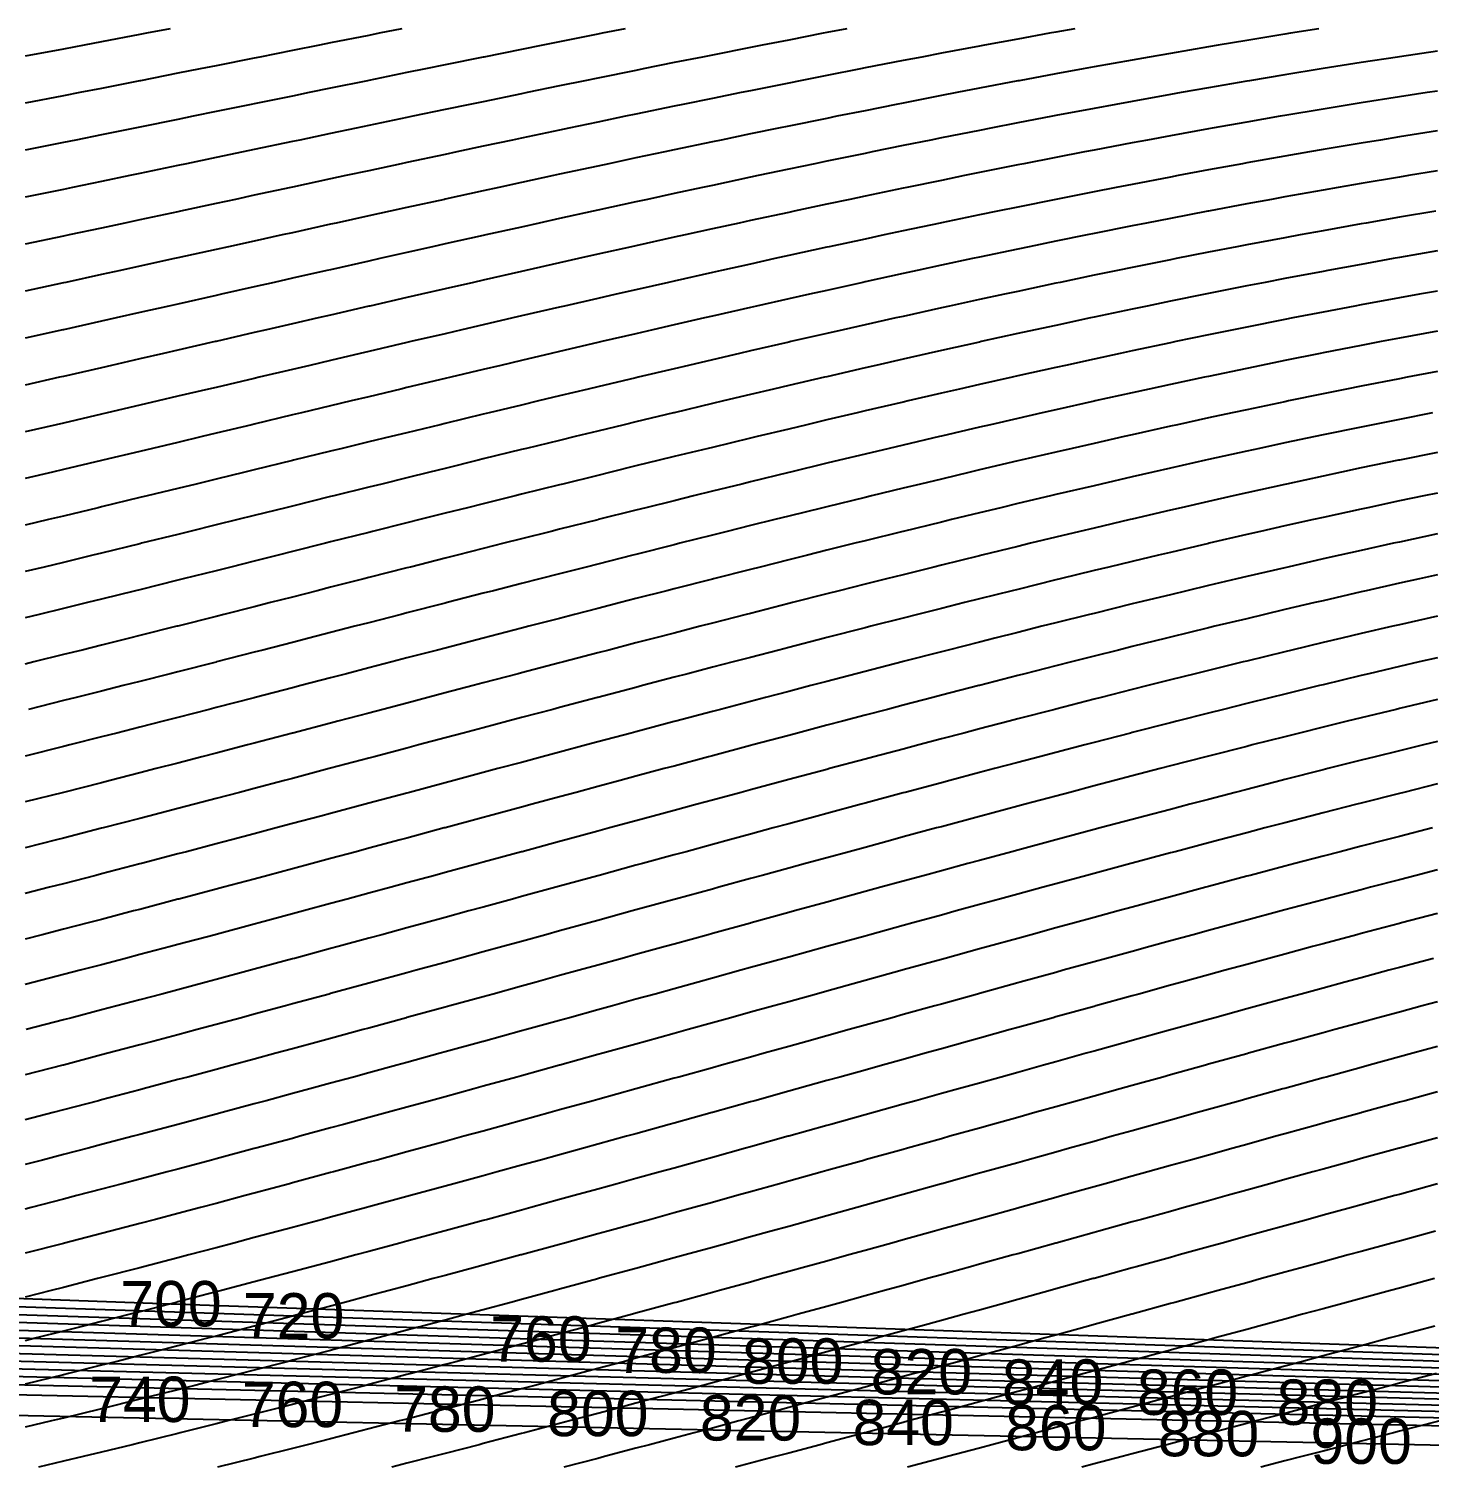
# Model space of a CAD drawing. Header units: metres. Extents: x 3386 to 5486, y 31 to 113.
# Drawn here: x 4876.5 to 4953.6, y 32.7 to 111.9 of the extents above; entities that cross this region are included whole.
import ezdxf
from ezdxf.enums import TextEntityAlignment as Align

# ---------------------------------------------------------------- set-up
doc = ezdxf.new("R2010")
doc.units = ezdxf.units.M
for name, color, linetype in [('Vs_140', 7, 'Continuous'), ('Vs_160', 7, 'Continuous'), ('Vs_180', 7, 'Continuous'), ('Vs_200', 7, 'Continuous'), ('Vs_220', 7, 'Continuous'), ('Vs_240', 7, 'Continuous'), ('Vs_260', 7, 'Continuous'), ('Vs_280', 7, 'Continuous'), ('Vs_300', 7, 'Continuous'), ('Vs_320', 7, 'Continuous'), ('Vs_340', 7, 'Continuous'), ('Vs_360', 7, 'Continuous'), ('Vs_380', 7, 'Continuous'), ('Vs_400', 7, 'Continuous'), ('Vs_420', 7, 'Continuous'), ('Vs_440', 7, 'Continuous'), ('Vs_460', 7, 'Continuous'), ('Vs_480', 7, 'Continuous'), ('Vs_500', 7, 'Continuous'), ('Vs_520', 7, 'Continuous'), ('Vs_540', 7, 'Continuous'), ('Vs_560', 7, 'Continuous'), ('Vs_580', 7, 'Continuous'), ('Vs_600', 7, 'Continuous'), ('Vs_620', 7, 'Continuous'), ('Vs_640', 7, 'Continuous'), ('Vs_660', 7, 'Continuous'), ('Vs_680', 7, 'Continuous'), ('Vs_700', 7, 'Continuous'), ('Vs_720', 7, 'Continuous'), ('Vs_740', 7, 'Continuous'), ('Vs_760', 7, 'Continuous'), ('Vs_780', 7, 'Continuous'), ('Vs_800', 7, 'Continuous'), ('Vs_820', 7, 'Continuous'), ('Vs_840', 7, 'Continuous'), ('Vs_860', 7, 'Continuous'), ('Vs_880', 7, 'Continuous'), ('Vs_900', 7, 'Continuous'), ('Vs_920', 7, 'Continuous'), ('Vs_940', 7, 'Continuous'), ('Vs_960', 7, 'Continuous')]:
    doc.layers.add(name, color=color, linetype=linetype)

msp = doc.modelspace()

# ---------------------------------------------------------------- linework, layer by layer
at = {"layer": 'Vs_140'}
msp.add_lwpolyline([(4884.247, 111.948), (4882.947, 111.698), (4882.584, 111.629), (4880.483, 111.227), (4879.52, 111.045), (4878.382, 110.829), (4876.281, 110.434)], dxfattribs=at)
at = {"layer": 'Vs_160'}
msp.add_lwpolyline([(4897.012, 111.948), (4895.756, 111.698), (4895.191, 111.586), (4893.089, 111.167), (4892.477, 111.045), (4890.988, 110.748), (4889.2, 110.392), (4888.887, 110.329), (4886.786, 109.911), (4885.914, 109.739), (4884.685, 109.494), (4882.615, 109.085), (4882.584, 109.079), (4880.483, 108.666), (4879.281, 108.432), (4878.382, 108.256), (4876.281, 107.85)], dxfattribs=at)
at = {"layer": 'Vs_180'}
msp.add_lwpolyline([(4909.295, 111.948), (4908.036, 111.698), (4907.797, 111.651), (4905.696, 111.231), (4904.767, 111.045), (4903.595, 110.809), (4901.528, 110.392), (4901.494, 110.385), (4899.393, 109.959), (4898.31, 109.739), (4897.292, 109.531), (4895.191, 109.102), (4895.109, 109.085), (4893.089, 108.672), (4891.914, 108.432), (4890.988, 108.242), (4888.887, 107.812), (4888.723, 107.779), (4886.786, 107.383), (4885.522, 107.126), (4884.685, 106.955), (4882.584, 106.528), (4882.309, 106.472), (4880.483, 106.103), (4879.067, 105.819), (4878.382, 105.681), (4876.281, 105.262)], dxfattribs=at)
at = {"layer": 'Vs_200'}
msp.add_lwpolyline([(4921.511, 111.948), (4920.404, 111.736), (4920.208, 111.698), (4918.303, 111.329), (4916.852, 111.045), (4916.202, 110.917), (4914.101, 110.501), (4913.552, 110.392), (4911.999, 110.081), (4910.301, 109.739), (4909.898, 109.657), (4907.797, 109.23), (4907.088, 109.085), (4905.696, 108.8), (4903.909, 108.432), (4903.595, 108.367), (4901.494, 107.932), (4900.756, 107.779), (4899.393, 107.495), (4897.622, 107.126), (4897.292, 107.056), (4895.191, 106.616), (4894.501, 106.472), (4893.089, 106.176), (4891.389, 105.819), (4890.988, 105.735), (4888.887, 105.294), (4888.277, 105.166), (4886.786, 104.853), (4885.159, 104.513), (4884.685, 104.413), (4882.584, 103.975), (4882.027, 103.859), (4880.483, 103.538), (4878.874, 103.206), (4878.382, 103.104), (4876.281, 102.673)], dxfattribs=at)
at = {"layer": 'Vs_220'}
msp.add_lwpolyline([(4934.048, 111.948), (4933.01, 111.763), (4932.654, 111.698), (4930.909, 111.381), (4929.092, 111.045), (4928.808, 110.992), (4926.707, 110.597), (4925.63, 110.392), (4924.606, 110.196), (4922.505, 109.789), (4922.248, 109.739), (4920.404, 109.376), (4918.938, 109.085), (4918.303, 108.959), (4916.202, 108.537), (4915.686, 108.432), (4914.101, 108.11), (4912.484, 107.779), (4911.999, 107.679), (4909.898, 107.245), (4909.324, 107.126), (4907.797, 106.807), (4906.199, 106.472), (4905.696, 106.366), (4903.595, 105.923), (4903.103, 105.819), (4901.494, 105.477), (4900.031, 105.166), (4899.393, 105.029), (4897.292, 104.58), (4896.976, 104.513), (4895.191, 104.129), (4893.932, 103.859), (4893.089, 103.678), (4890.988, 103.226), (4890.896, 103.206), (4888.887, 102.774), (4887.859, 102.553), (4886.786, 102.322), (4884.82, 101.899), (4884.685, 101.87), (4882.584, 101.421), (4881.764, 101.246), (4880.483, 100.972), (4878.694, 100.593), (4878.382, 100.527), (4876.281, 100.084)], dxfattribs=at)
at = {"layer": 'Vs_240'}
msp.add_lwpolyline([(4947.496, 111.948), (4945.919, 111.698), (4945.617, 111.65), (4943.516, 111.308), (4941.945, 111.045), (4941.415, 110.956), (4939.314, 110.595), (4938.154, 110.392), (4937.213, 110.226), (4935.112, 109.849), (4934.509, 109.739), (4933.01, 109.464), (4930.983, 109.085), (4930.909, 109.072), (4928.808, 108.672), (4927.562, 108.432), (4926.707, 108.267), (4924.606, 107.855), (4924.222, 107.779), (4922.505, 107.437), (4920.955, 107.126), (4920.404, 107.014), (4918.303, 106.586), (4917.747, 106.472), (4916.202, 106.154), (4914.592, 105.819), (4914.101, 105.717), (4911.999, 105.275), (4911.48, 105.166), (4909.898, 104.831), (4908.406, 104.513), (4907.797, 104.382), (4905.696, 103.931), (4905.363, 103.859), (4903.595, 103.477), (4902.345, 103.206), (4901.494, 103.021), (4899.393, 102.562), (4899.349, 102.553), (4897.292, 102.102), (4896.366, 101.899), (4895.191, 101.641), (4893.395, 101.246), (4893.089, 101.179), (4890.988, 100.716), (4890.429, 100.593), (4888.887, 100.253), (4887.465, 99.94), (4886.786, 99.79), (4884.685, 99.328), (4884.497, 99.286), (4882.584, 98.866), (4881.515, 98.633), (4880.483, 98.407), (4878.521, 97.98), (4878.382, 97.949), (4876.281, 97.495)], dxfattribs=at)
at = {"layer": 'Vs_260'}
msp.add_lwpolyline([(4954.021, 110.719), (4951.92, 110.409), (4951.811, 110.392), (4949.819, 110.087), (4947.718, 109.755), (4947.621, 109.739), (4945.617, 109.412), (4943.673, 109.085), (4943.516, 109.059), (4941.415, 108.697), (4939.915, 108.432), (4939.314, 108.326), (4937.213, 107.946), (4936.305, 107.779), (4935.112, 107.558), (4933.01, 107.163), (4932.817, 107.126), (4930.909, 106.76), (4929.433, 106.472), (4928.808, 106.35), (4926.707, 105.934), (4926.134, 105.819), (4924.606, 105.512), (4922.907, 105.166), (4922.505, 105.084), (4920.404, 104.65), (4919.743, 104.513), (4918.303, 104.212), (4916.631, 103.859), (4916.202, 103.768), (4914.101, 103.321), (4913.565, 103.206), (4911.999, 102.869), (4910.537, 102.553), (4909.898, 102.414), (4907.797, 101.955), (4907.542, 101.899), (4905.696, 101.494), (4904.574, 101.246), (4903.595, 101.029), (4901.63, 100.593), (4901.494, 100.563), (4899.393, 100.094), (4898.702, 99.94), (4897.292, 99.623), (4895.789, 99.286), (4895.191, 99.152), (4893.089, 98.679), (4892.886, 98.633), (4890.988, 98.205), (4889.986, 97.98), (4888.887, 97.732), (4887.089, 97.327), (4886.786, 97.258), (4884.685, 96.785), (4884.186, 96.673), (4882.584, 96.313), (4881.274, 96.02), (4880.483, 95.842), (4878.382, 95.374), (4878.35, 95.367), (4876.281, 94.908)], dxfattribs=at)
at = {"layer": 'Vs_280'}
msp.add_lwpolyline([(4954.021, 108.52), (4953.446, 108.432), (4951.92, 108.199), (4949.819, 107.868), (4949.273, 107.779), (4947.718, 107.525), (4945.617, 107.172), (4945.35, 107.126), (4943.516, 106.808), (4941.621, 106.472), (4941.415, 106.436), (4939.314, 106.054), (4938.047, 105.819), (4937.213, 105.664), (4935.112, 105.265), (4934.596, 105.166), (4933.01, 104.859), (4931.248, 104.513), (4930.909, 104.446), (4928.808, 104.025), (4927.989, 103.859), (4926.707, 103.599), (4924.801, 103.206), (4924.606, 103.166), (4922.505, 102.727), (4921.678, 102.553), (4920.404, 102.283), (4918.607, 101.899), (4918.303, 101.834), (4916.202, 101.381), (4915.583, 101.246), (4914.101, 100.923), (4912.599, 100.593), (4911.999, 100.461), (4909.898, 99.995), (4909.649, 99.94), (4907.797, 99.526), (4906.727, 99.286), (4905.696, 99.054), (4903.83, 98.633), (4903.595, 98.58), (4901.494, 98.103), (4900.953, 97.98), (4899.393, 97.624), (4898.091, 97.327), (4897.292, 97.143), (4895.243, 96.673), (4895.191, 96.661), (4893.089, 96.178), (4892.4, 96.02), (4890.988, 95.695), (4889.563, 95.367), (4888.887, 95.211), (4886.786, 94.727), (4886.728, 94.714), (4884.685, 94.244), (4883.885, 94.06), (4882.584, 93.761), (4881.035, 93.407), (4880.483, 93.28), (4878.382, 92.801), (4878.172, 92.754), (4876.281, 92.324)], dxfattribs=at)
at = {"layer": 'Vs_300'}
msp.add_lwpolyline([(4954.021, 106.32), (4951.92, 105.989), (4950.873, 105.819), (4949.819, 105.647), (4947.718, 105.294), (4946.977, 105.166), (4945.617, 104.93), (4943.516, 104.556), (4943.278, 104.513), (4941.415, 104.172), (4939.737, 103.859), (4939.314, 103.78), (4937.213, 103.379), (4936.323, 103.206), (4935.112, 102.97), (4933.011, 102.553), (4933.01, 102.553), (4930.909, 102.129), (4929.79, 101.899), (4928.808, 101.698), (4926.707, 101.26), (4926.64, 101.246), (4924.606, 100.817), (4923.556, 100.593), (4922.505, 100.368), (4920.525, 99.94), (4920.404, 99.913), (4918.303, 99.454), (4917.541, 99.286), (4916.202, 98.99), (4914.598, 98.633), (4914.101, 98.522), (4911.999, 98.05), (4911.689, 97.98), (4909.898, 97.574), (4908.81, 97.327), (4907.797, 97.095), (4905.957, 96.673), (4905.696, 96.613), (4903.595, 96.129), (4903.125, 96.02), (4901.494, 95.642), (4900.31, 95.367), (4899.393, 95.153), (4897.51, 94.714), (4897.292, 94.662), (4895.191, 94.171), (4894.719, 94.06), (4893.089, 93.678), (4891.935, 93.407), (4890.988, 93.184), (4889.155, 92.754), (4888.887, 92.691), (4886.786, 92.197), (4886.374, 92.101), (4884.685, 91.704), (4883.587, 91.447), (4882.584, 91.212), (4880.794, 90.794), (4880.483, 90.721), (4878.382, 90.232), (4877.985, 90.141), (4876.281, 89.746)], dxfattribs=at)
at = {"layer": 'Vs_320'}
msp.add_lwpolyline([(4954.021, 104.119), (4952.422, 103.859), (4951.92, 103.778), (4949.819, 103.425), (4948.556, 103.206), (4947.718, 103.06), (4945.617, 102.686), (4944.889, 102.553), (4943.516, 102.301), (4941.415, 101.906), (4941.379, 101.899), (4939.314, 101.503), (4938.003, 101.246), (4937.213, 101.091), (4935.112, 100.671), (4934.728, 100.593), (4933.01, 100.243), (4931.542, 99.94), (4930.909, 99.808), (4928.808, 99.367), (4928.431, 99.286), (4926.707, 98.919), (4925.383, 98.633), (4924.606, 98.465), (4922.505, 98.005), (4922.39, 97.98), (4920.404, 97.541), (4919.444, 97.327), (4918.303, 97.071), (4916.539, 96.673), (4916.202, 96.597), (4914.101, 96.119), (4913.67, 96.02), (4911.999, 95.637), (4910.83, 95.367), (4909.898, 95.151), (4908.018, 94.714), (4907.797, 94.662), (4905.696, 94.17), (4905.227, 94.06), (4903.595, 93.676), (4902.454, 93.407), (4901.494, 93.18), (4899.698, 92.754), (4899.393, 92.681), (4897.292, 92.181), (4896.953, 92.101), (4895.191, 91.68), (4894.216, 91.447), (4893.089, 91.177), (4891.486, 90.794), (4890.988, 90.675), (4888.887, 90.172), (4888.758, 90.141), (4886.786, 89.669), (4886.025, 89.487), (4884.685, 89.167), (4883.289, 88.834), (4882.584, 88.666), (4880.545, 88.181), (4880.483, 88.166), (4878.382, 87.669), (4877.781, 87.528), (4876.281, 87.174)], dxfattribs=at)
at = {"layer": 'Vs_340'}
msp.add_lwpolyline([(4953.922, 101.899), (4951.92, 101.564), (4950.086, 101.246), (4949.819, 101.2), (4947.718, 100.824), (4946.455, 100.593), (4945.617, 100.439), (4943.516, 100.042), (4942.981, 99.94), (4941.415, 99.637), (4939.637, 99.286), (4939.314, 99.222), (4937.213, 98.799), (4936.4, 98.633), (4935.112, 98.368), (4933.249, 97.98), (4933.01, 97.93), (4930.909, 97.484), (4930.175, 97.327), (4928.808, 97.032), (4927.163, 96.673), (4926.707, 96.573), (4924.606, 96.109), (4924.207, 96.02), (4922.505, 95.639), (4921.298, 95.367), (4920.404, 95.164), (4918.429, 94.714), (4918.303, 94.685), (4916.202, 94.201), (4915.596, 94.06), (4914.101, 93.712), (4912.794, 93.407), (4911.999, 93.221), (4910.019, 92.754), (4909.898, 92.725), (4907.797, 92.227), (4907.266, 92.101), (4905.696, 91.726), (4904.533, 91.447), (4903.595, 91.222), (4901.816, 90.794), (4901.494, 90.716), (4899.393, 90.208), (4899.113, 90.141), (4897.292, 89.699), (4896.418, 89.487), (4895.191, 89.189), (4893.731, 88.834), (4893.089, 88.678), (4891.049, 88.181), (4890.988, 88.166), (4888.887, 87.654), (4888.365, 87.528), (4886.786, 87.143), (4885.679, 86.874), (4884.685, 86.633), (4882.987, 86.221), (4882.584, 86.123), (4880.483, 85.616), (4880.283, 85.568), (4878.382, 85.111), (4877.559, 84.915), (4876.281, 84.609)], dxfattribs=at)
at = {"layer": 'Vs_360'}
msp.add_lwpolyline([(4954.021, 99.711), (4951.92, 99.347), (4951.578, 99.286), (4949.819, 98.972), (4947.978, 98.633), (4947.718, 98.585), (4945.617, 98.188), (4944.542, 97.98), (4943.516, 97.78), (4941.415, 97.364), (4941.231, 97.327), (4939.314, 96.938), (4938.031, 96.673), (4937.213, 96.504), (4935.112, 96.062), (4934.916, 96.02), (4933.01, 95.612), (4931.877, 95.367), (4930.909, 95.156), (4928.9, 94.714), (4928.808, 94.693), (4926.707, 94.224), (4925.98, 94.06), (4924.606, 93.749), (4923.105, 93.407), (4922.505, 93.269), (4920.404, 92.784), (4920.271, 92.754), (4918.303, 92.295), (4917.474, 92.101), (4916.202, 91.801), (4914.707, 91.447), (4914.101, 91.303), (4911.999, 90.802), (4911.967, 90.794), (4909.898, 90.297), (4909.249, 90.141), (4907.797, 89.789), (4906.552, 89.487), (4905.696, 89.279), (4903.872, 88.834), (4903.595, 88.766), (4901.494, 88.252), (4901.205, 88.181), (4899.393, 87.735), (4898.549, 87.528), (4897.292, 87.217), (4895.902, 86.874), (4895.191, 86.698), (4893.26, 86.221), (4893.089, 86.179), (4890.988, 85.659), (4890.619, 85.568), (4888.887, 85.139), (4887.977, 84.915), (4886.786, 84.62), (4885.331, 84.261), (4884.685, 84.102), (4882.677, 83.608), (4882.584, 83.585), (4880.483, 83.071), (4880.005, 82.955), (4878.382, 82.559), (4877.314, 82.302), (4876.281, 82.051)], dxfattribs=at)
at = {"layer": 'Vs_380'}
msp.add_lwpolyline([(4954.021, 97.502), (4953.035, 97.327), (4951.92, 97.127), (4949.819, 96.74), (4949.466, 96.673), (4947.718, 96.342), (4946.064, 96.02), (4945.617, 95.933), (4943.516, 95.514), (4942.792, 95.367), (4941.415, 95.086), (4939.624, 94.714), (4939.314, 94.649), (4937.213, 94.203), (4936.546, 94.06), (4935.112, 93.75), (4933.542, 93.407), (4933.01, 93.29), (4930.909, 92.823), (4930.6, 92.754), (4928.808, 92.35), (4927.713, 92.101), (4926.707, 91.87), (4924.872, 91.447), (4924.606, 91.386), (4922.505, 90.896), (4922.072, 90.794), (4920.404, 90.401), (4919.307, 90.141), (4918.303, 89.901), (4916.574, 89.487), (4916.202, 89.398), (4914.101, 88.891), (4913.866, 88.834), (4911.999, 88.38), (4911.182, 88.181), (4909.898, 87.866), (4908.519, 87.528), (4907.797, 87.35), (4905.872, 86.874), (4905.696, 86.831), (4903.595, 86.309), (4903.24, 86.221), (4901.494, 85.786), (4900.618, 85.568), (4899.393, 85.261), (4898.006, 84.915), (4897.292, 84.735), (4895.401, 84.261), (4895.191, 84.208), (4893.089, 83.681), (4892.798, 83.608), (4890.988, 83.153), (4890.195, 82.955), (4888.887, 82.626), (4887.59, 82.302), (4886.786, 82.1), (4884.979, 81.648), (4884.685, 81.575), (4882.584, 81.052), (4882.355, 80.995), (4880.483, 80.531), (4879.712, 80.342), (4878.382, 80.014), (4877.047, 79.688), (4876.281, 79.501)], dxfattribs=at)
at = {"layer": 'Vs_400'}
msp.add_lwpolyline([(4954.021, 95.29), (4951.92, 94.902), (4950.923, 94.714), (4949.819, 94.503), (4947.718, 94.093), (4947.553, 94.06), (4945.617, 93.673), (4944.318, 93.407), (4943.516, 93.242), (4941.415, 92.803), (4941.185, 92.754), (4939.314, 92.354), (4938.143, 92.101), (4937.213, 91.898), (4935.171, 91.447), (4935.112, 91.434), (4933.01, 90.963), (4932.265, 90.794), (4930.909, 90.485), (4929.411, 90.141), (4928.808, 90.002), (4926.707, 89.512), (4926.602, 89.487), (4924.606, 89.017), (4923.835, 88.834), (4922.505, 88.517), (4921.102, 88.181), (4920.404, 88.013), (4918.4, 87.528), (4918.303, 87.504), (4916.202, 86.991), (4915.724, 86.874), (4914.101, 86.475), (4913.071, 86.221), (4911.999, 85.956), (4910.438, 85.568), (4909.898, 85.433), (4907.823, 84.915), (4907.797, 84.908), (4905.696, 84.381), (4905.221, 84.261), (4903.595, 83.851), (4902.632, 83.608), (4901.494, 83.32), (4900.052, 82.955), (4899.393, 82.787), (4897.48, 82.302), (4897.292, 82.254), (4895.191, 81.719), (4894.911, 81.648), (4893.089, 81.184), (4892.343, 80.995), (4890.988, 80.65), (4889.775, 80.342), (4888.887, 80.116), (4887.201, 79.688), (4886.786, 79.583), (4884.685, 79.052), (4884.62, 79.035), (4882.584, 78.523), (4882.021, 78.382), (4880.483, 77.997), (4879.403, 77.729), (4878.382, 77.475), (4876.757, 77.075), (4876.281, 76.958)], dxfattribs=at)
at = {"layer": 'Vs_420'}
msp.add_lwpolyline([(4954.021, 93.072), (4952.347, 92.754), (4951.92, 92.672), (4949.819, 92.261), (4949.017, 92.101), (4947.718, 91.839), (4945.813, 91.447), (4945.617, 91.407), (4943.516, 90.964), (4942.719, 90.794), (4941.415, 90.513), (4939.71, 90.141), (4939.314, 90.054), (4937.213, 89.586), (4936.774, 89.487), (4935.112, 89.111), (4933.9, 88.834), (4933.01, 88.63), (4931.077, 88.181), (4930.909, 88.142), (4928.808, 87.648), (4928.301, 87.528), (4926.707, 87.148), (4925.565, 86.874), (4924.606, 86.644), (4922.862, 86.221), (4922.505, 86.134), (4920.404, 85.62), (4920.19, 85.568), (4918.303, 85.103), (4917.543, 84.915), (4916.202, 84.581), (4914.92, 84.261), (4914.101, 84.056), (4912.316, 83.608), (4911.999, 83.528), (4909.898, 82.997), (4909.73, 82.955), (4907.797, 82.464), (4907.157, 82.302), (4905.696, 81.929), (4904.597, 81.648), (4903.595, 81.392), (4902.047, 80.995), (4901.494, 80.853), (4899.504, 80.342), (4899.393, 80.313), (4897.292, 79.772), (4896.966, 79.688), (4895.191, 79.231), (4894.43, 79.035), (4893.089, 78.69), (4891.894, 78.382), (4890.988, 78.148), (4889.355, 77.729), (4888.887, 77.608), (4886.81, 77.075), (4886.786, 77.069), (4884.685, 76.532), (4884.25, 76.422), (4882.584, 75.998), (4881.675, 75.769), (4880.483, 75.468), (4879.076, 75.116), (4878.382, 74.941), (4876.448, 74.462)], dxfattribs=at)
at = {"layer": 'Vs_440'}
msp.add_lwpolyline([(4953.746, 90.794), (4951.92, 90.436), (4950.453, 90.141), (4949.819, 90.012), (4947.718, 89.578), (4947.287, 89.487), (4945.617, 89.134), (4944.227, 88.834), (4943.516, 88.68), (4941.415, 88.217), (4941.251, 88.181), (4939.314, 87.746), (4938.35, 87.528), (4937.213, 87.268), (4935.508, 86.874), (4935.112, 86.782), (4933.01, 86.29), (4932.718, 86.221), (4930.909, 85.792), (4929.973, 85.568), (4928.808, 85.288), (4927.266, 84.915), (4926.707, 84.779), (4924.606, 84.265), (4924.592, 84.261), (4922.505, 83.746), (4921.949, 83.608), (4920.404, 83.223), (4919.331, 82.955), (4918.303, 82.697), (4916.735, 82.302), (4916.202, 82.167), (4914.158, 81.648), (4914.101, 81.634), (4911.999, 81.098), (4911.598, 80.995), (4909.898, 80.559), (4909.053, 80.342), (4907.797, 80.018), (4906.519, 79.688), (4905.696, 79.475), (4903.996, 79.035), (4903.595, 78.931), (4901.494, 78.385), (4901.481, 78.382), (4899.393, 77.839), (4898.97, 77.729), (4897.292, 77.291), (4896.462, 77.075), (4895.191, 76.744), (4893.955, 76.422), (4893.089, 76.196), (4891.447, 75.769), (4890.988, 75.649), (4888.934, 75.116), (4888.887, 75.104), (4886.786, 74.559), (4886.409, 74.462), (4884.685, 74.017), (4883.872, 73.809), (4882.584, 73.479), (4881.316, 73.156), (4880.483, 72.943), (4878.735, 72.503), (4878.382, 72.413), (4876.281, 71.889)], dxfattribs=at)
at = {"layer": 'Vs_460'}
msp.add_lwpolyline([(4954.021, 88.616), (4951.92, 88.192), (4951.867, 88.181), (4949.819, 87.756), (4948.741, 87.528), (4947.718, 87.31), (4945.713, 86.874), (4945.617, 86.853), (4943.516, 86.388), (4942.775, 86.221), (4941.415, 85.914), (4939.905, 85.568), (4939.314, 85.432), (4937.213, 84.942), (4937.094, 84.915), (4935.112, 84.446), (4934.336, 84.261), (4933.01, 83.944), (4931.62, 83.608), (4930.909, 83.436), (4928.942, 82.955), (4928.808, 82.922), (4926.707, 82.403), (4926.298, 82.302), (4924.606, 81.88), (4923.681, 81.648), (4922.505, 81.352), (4921.09, 80.995), (4920.404, 80.821), (4918.52, 80.342), (4918.303, 80.286), (4916.202, 79.748), (4915.969, 79.688), (4914.101, 79.207), (4913.434, 79.035), (4911.999, 78.664), (4910.914, 78.382), (4909.898, 78.118), (4908.405, 77.729), (4907.797, 77.57), (4905.906, 77.075), (4905.696, 77.02), (4903.595, 76.469), (4903.415, 76.422), (4901.494, 75.917), (4900.929, 75.769), (4899.393, 75.364), (4898.447, 75.116), (4897.292, 74.811), (4895.966, 74.462), (4895.191, 74.258), (4893.485, 73.809), (4893.089, 73.705), (4891, 73.156), (4890.988, 73.153), (4888.887, 72.602), (4888.507, 72.503), (4886.786, 72.053), (4886.002, 71.849), (4884.685, 71.506), (4883.483, 71.196), (4882.584, 70.963), (4880.944, 70.543), (4880.483, 70.424), (4878.382, 69.89), (4878.378, 69.889), (4876.281, 69.363)], dxfattribs=at)
at = {"layer": 'Vs_480'}
msp.add_lwpolyline([(4954.021, 86.376), (4953.272, 86.221), (4951.92, 85.939), (4950.177, 85.568), (4949.819, 85.491), (4947.718, 85.033), (4947.187, 84.915), (4945.617, 84.564), (4944.28, 84.261), (4943.516, 84.087), (4941.442, 83.608), (4941.415, 83.602), (4939.314, 83.109), (4938.664, 82.955), (4937.213, 82.609), (4935.936, 82.302), (4935.112, 82.102), (4933.249, 81.648), (4933.01, 81.59), (4930.909, 81.072), (4930.599, 80.995), (4928.808, 80.549), (4927.982, 80.342), (4926.707, 80.021), (4925.391, 79.688), (4924.606, 79.489), (4922.825, 79.035), (4922.505, 78.953), (4920.404, 78.414), (4920.28, 78.382), (4918.303, 77.871), (4917.753, 77.729), (4916.202, 77.325), (4915.242, 77.075), (4914.101, 76.777), (4912.745, 76.422), (4911.999, 76.226), (4910.259, 75.769), (4909.898, 75.674), (4907.797, 75.119), (4907.783, 75.116), (4905.696, 74.564), (4905.313, 74.462), (4903.595, 74.007), (4902.85, 73.809), (4901.494, 73.449), (4900.391, 73.156), (4899.393, 72.89), (4897.933, 72.503), (4897.292, 72.332), (4895.476, 71.849), (4895.191, 71.773), (4893.089, 71.215), (4893.016, 71.196), (4890.988, 70.659), (4890.549, 70.543), (4888.887, 70.103), (4888.074, 69.889), (4886.786, 69.55), (4885.587, 69.236), (4884.685, 69), (4883.084, 68.583), (4882.584, 68.453), (4880.56, 67.93), (4880.483, 67.91), (4878.382, 67.372), (4878.002, 67.276), (4876.281, 66.841)], dxfattribs=at)
at = {"layer": 'Vs_500'}
msp.add_lwpolyline([(4954.021, 84.127), (4951.92, 83.677), (4951.604, 83.608), (4949.819, 83.216), (4948.648, 82.955), (4947.718, 82.746), (4945.773, 82.302), (4945.617, 82.266), (4943.516, 81.777), (4942.969, 81.648), (4941.415, 81.281), (4940.221, 80.995), (4939.314, 80.777), (4937.521, 80.342), (4937.213, 80.266), (4935.112, 79.75), (4934.863, 79.688), (4933.01, 79.228), (4932.241, 79.035), (4930.909, 78.7), (4929.649, 78.382), (4928.808, 78.168), (4927.084, 77.729), (4926.707, 77.632), (4924.606, 77.092), (4924.542, 77.075), (4922.505, 76.548), (4922.02, 76.422), (4920.404, 76.001), (4919.516, 75.769), (4918.303, 75.451), (4917.027, 75.116), (4916.202, 74.898), (4914.551, 74.462), (4914.101, 74.343), (4912.086, 73.809), (4911.999, 73.786), (4909.898, 73.227), (4909.63, 73.156), (4907.797, 72.667), (4907.181, 72.503), (4905.696, 72.105), (4904.738, 71.849), (4903.595, 71.543), (4902.299, 71.196), (4901.494, 70.98), (4899.863, 70.543), (4899.393, 70.417), (4897.427, 69.889), (4897.292, 69.853), (4895.191, 69.29), (4894.988, 69.236), (4893.089, 68.728), (4892.544, 68.583), (4890.988, 68.167), (4890.094, 67.93), (4888.887, 67.608), (4887.635, 67.276), (4886.786, 67.051), (4885.162, 66.623), (4884.685, 66.497), (4882.673, 65.97), (4882.584, 65.947), (4880.483, 65.4), (4880.158, 65.317), (4878.382, 64.859), (4877.612, 64.663), (4876.281, 64.324)], dxfattribs=at)
at = {"layer": 'Vs_520'}
msp.add_lwpolyline([(4954.021, 81.866), (4953.027, 81.648), (4951.92, 81.404), (4950.102, 80.995), (4949.819, 80.931), (4947.718, 80.448), (4947.261, 80.342), (4945.617, 79.956), (4944.488, 79.688), (4943.516, 79.457), (4941.769, 79.035), (4941.415, 78.949), (4939.314, 78.435), (4939.098, 78.382), (4937.213, 77.915), (4936.468, 77.729), (4935.112, 77.388), (4933.872, 77.075), (4933.01, 76.857), (4931.305, 76.422), (4930.909, 76.321), (4928.808, 75.78), (4928.764, 75.769), (4926.707, 75.236), (4926.245, 75.116), (4924.606, 74.688), (4923.745, 74.462), (4922.505, 74.136), (4921.262, 73.809), (4920.404, 73.582), (4918.794, 73.156), (4918.303, 73.025), (4916.338, 72.503), (4916.202, 72.466), (4914.101, 71.905), (4913.892, 71.849), (4911.999, 71.342), (4911.455, 71.196), (4909.898, 70.778), (4909.024, 70.543), (4907.797, 70.212), (4906.6, 69.889), (4905.696, 69.646), (4904.179, 69.236), (4903.595, 69.078), (4901.76, 68.583), (4901.494, 68.511), (4899.393, 67.943), (4899.342, 67.93), (4897.292, 67.376), (4896.922, 67.276), (4895.191, 66.809), (4894.499, 66.623), (4893.089, 66.244), (4892.07, 65.97), (4890.988, 65.679), (4889.633, 65.317), (4888.887, 65.117), (4887.186, 64.663), (4886.786, 64.557), (4884.725, 64.01), (4884.685, 63.999), (4882.584, 63.446), (4882.243, 63.357), (4880.483, 62.896), (4879.738, 62.704), (4878.382, 62.352), (4877.204, 62.05), (4876.281, 61.813)], dxfattribs=at)
at = {"layer": 'Vs_540'}
msp.add_lwpolyline([(4954.021, 79.594), (4951.92, 79.119), (4951.557, 79.035), (4949.819, 78.633), (4948.748, 78.382), (4947.718, 78.139), (4946.003, 77.729), (4945.617, 77.636), (4943.516, 77.125), (4943.314, 77.075), (4941.415, 76.607), (4940.672, 76.422), (4939.314, 76.083), (4938.067, 75.769), (4937.213, 75.553), (4935.496, 75.116), (4935.112, 75.017), (4933.01, 74.477), (4932.953, 74.462), (4930.909, 73.933), (4930.435, 73.809), (4928.808, 73.384), (4927.938, 73.156), (4926.707, 72.832), (4925.459, 72.503), (4924.606, 72.277), (4922.996, 71.849), (4922.505, 71.718), (4920.547, 71.196), (4920.404, 71.158), (4918.303, 70.595), (4918.109, 70.543), (4916.202, 70.03), (4915.681, 69.889), (4914.101, 69.463), (4913.261, 69.236), (4911.999, 68.895), (4910.847, 68.583), (4909.898, 68.326), (4908.439, 67.93), (4907.797, 67.755), (4906.034, 67.276), (4905.696, 67.184), (4903.631, 66.623), (4903.595, 66.613), (4901.494, 66.042), (4901.229, 65.97), (4899.393, 65.471), (4898.825, 65.317), (4897.292, 64.9), (4896.418, 64.663), (4895.191, 64.33), (4894.007, 64.01), (4893.089, 63.762), (4891.589, 63.357), (4890.988, 63.194), (4889.163, 62.704), (4888.887, 62.629), (4886.786, 62.067), (4886.724, 62.05), (4884.685, 61.507), (4884.269, 61.397), (4882.584, 60.951), (4881.796, 60.744), (4880.483, 60.399), (4879.3, 60.09), (4878.382, 59.851), (4876.777, 59.437), (4876.281, 59.309)], dxfattribs=at)
at = {"layer": 'Vs_560'}
msp.add_lwpolyline([(4954.021, 77.307), (4953.018, 77.075), (4951.92, 76.82), (4950.238, 76.422), (4949.819, 76.323), (4947.718, 75.817), (4947.522, 75.769), (4945.617, 75.302), (4944.862, 75.116), (4943.516, 74.781), (4942.246, 74.462), (4941.415, 74.253), (4939.666, 73.809), (4939.314, 73.719), (4937.213, 73.18), (4937.119, 73.156), (4935.112, 72.636), (4934.6, 72.503), (4933.01, 72.087), (4932.103, 71.849), (4930.909, 71.535), (4929.627, 71.196), (4928.808, 70.979), (4927.167, 70.543), (4926.707, 70.42), (4924.723, 69.889), (4924.606, 69.858), (4922.505, 69.294), (4922.291, 69.236), (4920.404, 68.727), (4919.87, 68.583), (4918.303, 68.159), (4917.458, 67.93), (4916.202, 67.588), (4915.054, 67.276), (4914.101, 67.017), (4912.655, 66.623), (4911.999, 66.444), (4910.261, 65.97), (4909.898, 65.871), (4907.87, 65.317), (4907.797, 65.297), (4905.696, 64.722), (4905.481, 64.663), (4903.595, 64.147), (4903.092, 64.01), (4901.494, 63.573), (4900.702, 63.357), (4899.393, 62.999), (4898.309, 62.704), (4897.292, 62.426), (4895.913, 62.05), (4895.191, 61.853), (4893.51, 61.397), (4893.089, 61.283), (4891.1, 60.744), (4890.988, 60.713), (4888.887, 60.146), (4888.679, 60.09), (4886.786, 59.582), (4886.245, 59.437), (4884.685, 59.02), (4883.795, 58.784), (4882.584, 58.462), (4881.328, 58.131), (4880.483, 57.908), (4878.838, 57.477), (4878.382, 57.358), (4876.324, 56.824)], dxfattribs=at)
at = {"layer": 'Vs_580'}
msp.add_lwpolyline([(4954.021, 75.006), (4951.92, 74.507), (4951.737, 74.462), (4949.819, 73.997), (4949.051, 73.809), (4947.718, 73.48), (4946.417, 73.156), (4945.617, 72.955), (4943.825, 72.503), (4943.516, 72.424), (4941.415, 71.887), (4941.27, 71.849), (4939.314, 71.343), (4938.746, 71.196), (4937.213, 70.796), (4936.248, 70.543), (4935.112, 70.243), (4933.772, 69.889), (4933.01, 69.687), (4931.315, 69.236), (4930.909, 69.128), (4928.874, 68.583), (4928.808, 68.565), (4926.707, 68), (4926.447, 67.93), (4924.606, 67.432), (4924.032, 67.276), (4922.505, 66.862), (4921.626, 66.623), (4920.404, 66.29), (4919.229, 65.97), (4918.303, 65.717), (4916.838, 65.317), (4916.202, 65.142), (4914.453, 64.663), (4914.101, 64.567), (4912.072, 64.01), (4911.999, 63.99), (4909.898, 63.413), (4909.693, 63.357), (4907.797, 62.836), (4907.315, 62.704), (4905.696, 62.258), (4904.938, 62.05), (4903.595, 61.681), (4902.559, 61.397), (4901.494, 61.104), (4900.178, 60.744), (4899.393, 60.528), (4897.793, 60.09), (4897.292, 59.953), (4895.402, 59.437), (4895.191, 59.379), (4893.089, 58.807), (4893.005, 58.784), (4890.988, 58.236), (4890.597, 58.131), (4888.887, 57.668), (4888.178, 57.477), (4886.786, 57.103), (4885.746, 56.824), (4884.685, 56.54), (4883.299, 56.171), (4882.584, 55.98), (4880.833, 55.518), (4880.483, 55.425), (4878.382, 54.873), (4878.347, 54.864), (4876.281, 54.327)], dxfattribs=at)
at = {"layer": 'Vs_600'}
msp.add_lwpolyline([(4954.021, 72.688), (4953.256, 72.503), (4951.92, 72.177), (4950.594, 71.849), (4949.819, 71.657), (4947.984, 71.196), (4947.718, 71.129), (4945.617, 70.594), (4945.417, 70.543), (4943.516, 70.053), (4942.885, 69.889), (4941.415, 69.506), (4940.383, 69.236), (4939.314, 68.955), (4937.905, 68.583), (4937.213, 68.399), (4935.448, 67.93), (4935.112, 67.84), (4933.01, 67.277), (4933.009, 67.276), (4930.909, 66.711), (4930.585, 66.623), (4928.808, 66.142), (4928.174, 65.97), (4926.707, 65.571), (4925.773, 65.317), (4924.606, 64.998), (4923.381, 64.663), (4922.505, 64.423), (4920.997, 64.01), (4920.404, 63.847), (4918.619, 63.357), (4918.303, 63.27), (4916.245, 62.704), (4916.202, 62.691), (4914.101, 62.112), (4913.875, 62.05), (4911.999, 61.533), (4911.506, 61.397), (4909.898, 60.953), (4909.139, 60.744), (4907.797, 60.373), (4906.771, 60.09), (4905.696, 59.794), (4904.402, 59.437), (4903.595, 59.215), (4902.029, 58.784), (4901.494, 58.636), (4899.653, 58.131), (4899.393, 58.059), (4897.292, 57.483), (4897.272, 57.477), (4895.191, 56.908), (4894.883, 56.824), (4893.089, 56.335), (4892.485, 56.171), (4890.988, 55.764), (4890.078, 55.518), (4888.887, 55.195), (4887.658, 54.864), (4886.786, 54.63), (4885.224, 54.211), (4884.685, 54.067), (4882.775, 53.558), (4882.584, 53.507), (4880.483, 52.951), (4880.305, 52.905), (4878.382, 52.399), (4877.813, 52.251), (4876.281, 51.852)], dxfattribs=at)
at = {"layer": 'Vs_620'}
msp.add_lwpolyline([(4954.021, 70.353), (4952.158, 69.889), (4951.92, 69.83), (4949.819, 69.299), (4949.572, 69.236), (4947.718, 68.761), (4947.028, 68.583), (4945.617, 68.217), (4944.517, 67.93), (4943.516, 67.667), (4942.034, 67.276), (4941.415, 67.112), (4939.575, 66.623), (4939.314, 66.553), (4937.213, 65.991), (4937.136, 65.97), (4935.112, 65.424), (4934.713, 65.317), (4933.01, 64.855), (4932.305, 64.663), (4930.909, 64.283), (4929.908, 64.01), (4928.808, 63.709), (4927.521, 63.357), (4926.707, 63.134), (4925.141, 62.704), (4924.606, 62.556), (4922.769, 62.05), (4922.505, 61.977), (4920.404, 61.398), (4920.401, 61.397), (4918.303, 60.817), (4918.038, 60.744), (4916.202, 60.236), (4915.676, 60.09), (4914.101, 59.654), (4913.317, 59.437), (4911.999, 59.072), (4910.957, 58.784), (4909.898, 58.491), (4908.597, 58.131), (4907.797, 57.909), (4906.235, 57.477), (4905.696, 57.328), (4903.869, 56.824), (4903.595, 56.748), (4901.5, 56.171), (4901.494, 56.169), (4899.393, 55.591), (4899.124, 55.518), (4897.292, 55.015), (4896.742, 54.864), (4895.191, 54.44), (4894.351, 54.211), (4893.089, 53.867), (4891.951, 53.558), (4890.988, 53.297), (4889.539, 52.905), (4888.887, 52.728), (4887.114, 52.251), (4886.786, 52.163), (4884.685, 51.601), (4884.674, 51.598), (4882.584, 51.042), (4882.214, 50.945), (4880.483, 50.487), (4879.736, 50.291), (4878.382, 49.937), (4877.235, 49.638), (4876.281, 49.39)], dxfattribs=at)
at = {"layer": 'Vs_640'}
msp.add_lwpolyline([(4953.753, 67.93), (4951.92, 67.464), (4951.188, 67.276), (4949.819, 66.924), (4948.663, 66.623), (4947.718, 66.376), (4946.171, 65.97), (4945.617, 65.824), (4943.706, 65.317), (4943.516, 65.266), (4941.415, 64.704), (4941.264, 64.663), (4939.314, 64.138), (4938.841, 64.01), (4937.213, 63.568), (4936.434, 63.357), (4935.112, 62.996), (4934.039, 62.704), (4933.01, 62.422), (4931.655, 62.05), (4930.909, 61.845), (4929.279, 61.397), (4928.808, 61.267), (4926.911, 60.744), (4926.707, 60.687), (4924.606, 60.106), (4924.549, 60.09), (4922.505, 59.524), (4922.19, 59.437), (4920.404, 58.942), (4919.835, 58.784), (4918.303, 58.359), (4917.481, 58.131), (4916.202, 57.775), (4915.128, 57.477), (4914.101, 57.192), (4912.775, 56.824), (4911.999, 56.609), (4910.421, 56.171), (4909.898, 56.026), (4908.064, 55.518), (4907.797, 55.444), (4905.703, 54.864), (4905.696, 54.862), (4903.595, 54.282), (4903.338, 54.211), (4901.494, 53.703), (4900.966, 53.558), (4899.393, 53.125), (4898.588, 52.905), (4897.292, 52.549), (4896.201, 52.251), (4895.191, 51.975), (4893.804, 51.598), (4893.089, 51.404), (4891.396, 50.945), (4890.988, 50.834), (4888.976, 50.291), (4888.887, 50.268), (4886.786, 49.704), (4886.539, 49.638), (4884.685, 49.144), (4884.085, 48.985), (4882.584, 48.587), (4881.613, 48.332), (4880.483, 48.035), (4879.119, 47.678), (4878.382, 47.486), (4876.601, 47.025), (4876.281, 46.942)], dxfattribs=at)
at = {"layer": 'Vs_660'}
msp.add_lwpolyline([(4954.021, 65.622), (4952.838, 65.317), (4951.92, 65.079), (4950.331, 64.663), (4949.819, 64.529), (4947.855, 64.01), (4947.718, 63.974), (4945.617, 63.413), (4945.407, 63.357), (4943.516, 62.848), (4942.981, 62.704), (4941.415, 62.279), (4940.571, 62.05), (4939.314, 61.708), (4938.177, 61.397), (4937.213, 61.133), (4935.794, 60.744), (4935.112, 60.556), (4933.421, 60.09), (4933.01, 59.977), (4931.055, 59.437), (4930.909, 59.397), (4928.808, 58.815), (4928.696, 58.784), (4926.707, 58.232), (4926.342, 58.131), (4924.606, 57.648), (4923.991, 57.477), (4922.505, 57.064), (4921.642, 56.824), (4920.404, 56.479), (4919.294, 56.171), (4918.303, 55.895), (4916.947, 55.518), (4916.202, 55.31), (4914.598, 54.864), (4914.101, 54.726), (4912.248, 54.211), (4911.999, 54.142), (4909.898, 53.559), (4909.894, 53.558), (4907.797, 52.977), (4907.536, 52.905), (4905.696, 52.396), (4905.173, 52.251), (4903.595, 51.816), (4902.804, 51.598), (4901.494, 51.238), (4900.427, 50.945), (4899.393, 50.661), (4898.041, 50.291), (4897.292, 50.087), (4895.646, 49.638), (4895.191, 49.514), (4893.238, 48.985), (4893.089, 48.945), (4890.988, 48.377), (4890.818, 48.332), (4888.887, 47.813), (4888.382, 47.678), (4886.786, 47.253), (4885.929, 47.025), (4884.685, 46.695), (4883.457, 46.372), (4882.584, 46.142), (4880.964, 45.719), (4880.483, 45.593), (4878.447, 45.065), (4878.382, 45.048), (4876.281, 44.509)], dxfattribs=at)
at = {"layer": 'Vs_680'}
msp.add_lwpolyline([(4954.021, 63.224), (4952.038, 62.704), (4951.92, 62.672), (4949.819, 62.115), (4949.578, 62.05), (4947.718, 61.552), (4947.144, 61.397), (4945.617, 60.984), (4944.73, 60.744), (4943.516, 60.413), (4942.332, 60.09), (4941.415, 59.839), (4939.948, 59.437), (4939.314, 59.263), (4937.575, 58.784), (4937.213, 58.684), (4935.211, 58.131), (4935.112, 58.103), (4933.01, 57.521), (4932.854, 57.477), (4930.909, 56.937), (4930.502, 56.824), (4928.808, 56.353), (4928.154, 56.171), (4926.707, 55.768), (4925.809, 55.518), (4924.606, 55.182), (4923.465, 54.864), (4922.505, 54.597), (4921.121, 54.211), (4920.404, 54.011), (4918.777, 53.558), (4918.303, 53.426), (4916.431, 52.905), (4916.202, 52.841), (4914.101, 52.256), (4914.083, 52.251), (4911.999, 51.673), (4911.731, 51.598), (4909.898, 51.09), (4909.374, 50.945), (4907.797, 50.509), (4907.011, 50.291), (4905.696, 49.929), (4904.642, 49.638), (4903.595, 49.35), (4902.264, 48.985), (4901.494, 48.774), (4899.878, 48.332), (4899.393, 48.199), (4897.481, 47.678), (4897.292, 47.627), (4895.191, 47.057), (4895.072, 47.025), (4893.089, 46.49), (4892.648, 46.372), (4890.988, 45.927), (4890.21, 45.719), (4888.887, 45.366), (4887.754, 45.065), (4886.786, 44.809), (4885.279, 44.412), (4884.685, 44.256), (4882.782, 43.759), (4882.584, 43.707), (4880.483, 43.163), (4880.26, 43.106), (4878.382, 42.624), (4877.707, 42.452), (4876.281, 42.09)], dxfattribs=at)
at = {"layer": 'Vs_700'}
for points in [[(3386.6, 93.517), (4884.301, 41.726)], [(4953.798, 60.744), (4951.92, 60.244), (4951.349, 60.09), (4949.819, 59.679), (4948.925, 59.437), (4947.718, 59.11), (4946.52, 58.784), (4945.617, 58.537), (4944.132, 58.131), (4943.516, 57.962), (4941.756, 57.477), (4941.415, 57.383), (4939.391, 56.824), (4939.314, 56.803), (4937.213, 56.221), (4937.033, 56.171), (4935.112, 55.637), (4934.682, 55.518), (4933.01, 55.052), (4932.335, 54.864), (4930.909, 54.467), (4929.992, 54.211), (4928.808, 53.881), (4927.65, 53.558), (4926.707, 53.295), (4925.309, 52.905), (4924.606, 52.708), (4922.968, 52.251), (4922.505, 52.122), (4920.625, 51.598), (4920.404, 51.536), (4918.303, 50.951), (4918.28, 50.945), (4916.202, 50.366), (4915.932, 50.291), (4914.101, 49.783), (4913.579, 49.638), (4911.999, 49.2), (4911.221, 48.985), (4909.898, 48.619), (4908.857, 48.332), (4907.797, 48.039), (4906.486, 47.678), (4905.696, 47.461), (4904.106, 47.025), (4903.595, 46.885), (4901.716, 46.372), (4901.494, 46.311), (4899.393, 45.74), (4899.316, 45.719), (4897.292, 45.17), (4896.902, 45.065), (4895.191, 44.604), (4894.474, 44.412), (4893.089, 44.041), (4892.031, 43.759), (4890.988, 43.481), (4889.57, 43.106), (4888.887, 42.925), (4887.088, 42.452), (4886.786, 42.373), (4884.685, 41.825), (4884.584, 41.799), (4884.301, 41.726)], [(4884.301, 41.726), (4882.584, 41.282), (4882.052, 41.146), (4880.483, 40.744), (4879.49, 40.492), (4878.382, 40.212), (4876.893, 39.839), (4876.281, 39.686)], [(4884.301, 41.726), (5144.766, 32.719)]]:
    msp.add_lwpolyline(points, dxfattribs=at)
at = {"layer": 'Vs_720'}
for points in [[(3386.6, 91.76), (4891.051, 41.058)], [(4954.021, 58.357), (4953.177, 58.131), (4951.92, 57.792), (4950.76, 57.477), (4949.819, 57.222), (4948.361, 56.824), (4947.718, 56.648), (4945.979, 56.171), (4945.617, 56.071), (4943.608, 55.518), (4943.516, 55.492), (4941.415, 54.911), (4941.248, 54.864), (4939.314, 54.328), (4938.894, 54.211), (4937.213, 53.743), (4936.547, 53.558), (4935.112, 53.158), (4934.202, 52.905), (4933.01, 52.572), (4931.861, 52.251), (4930.909, 51.986), (4929.52, 51.598), (4928.808, 51.399), (4927.18, 50.945), (4926.707, 50.813), (4924.839, 50.291), (4924.606, 50.227), (4922.505, 49.641), (4922.496, 49.638), (4920.404, 49.056), (4920.15, 48.985), (4918.303, 48.471), (4917.8, 48.332), (4916.202, 47.888), (4915.445, 47.678), (4914.101, 47.306), (4913.084, 47.025), (4911.999, 46.725), (4910.717, 46.372), (4909.898, 46.146), (4908.342, 45.719), (4907.797, 45.569), (4905.957, 45.065), (4905.696, 44.994), (4903.595, 44.421), (4903.563, 44.412), (4901.494, 43.85), (4901.156, 43.759), (4899.393, 43.282), (4898.737, 43.106), (4897.292, 42.717), (4896.303, 42.452), (4895.191, 42.155), (4893.852, 41.799), (4893.089, 41.597), (4891.383, 41.146), (4891.051, 41.058)], [(4891.051, 41.058), (4890.988, 41.042), (4888.892, 40.492), (4888.887, 40.491), (4886.786, 39.945), (4886.377, 39.839), (4884.685, 39.403), (4883.835, 39.186), (4882.584, 38.867), (4881.261, 38.533), (4880.483, 38.337), (4878.651, 37.879), (4878.382, 37.813), (4876.281, 37.295)], [(4891.051, 41.058), (5138.498, 32.719)]]:
    msp.add_lwpolyline(points, dxfattribs=at)
at = {"layer": 'Vs_740'}
for points in [[(3386.6, 89.983), (4897.832, 40.411)], [(4954.021, 55.887), (4952.66, 55.518), (4951.92, 55.317), (4950.263, 54.864), (4949.819, 54.743), (4947.882, 54.211), (4947.718, 54.166), (4945.617, 53.586), (4945.514, 53.558), (4943.516, 53.005), (4943.155, 52.905), (4941.415, 52.422), (4940.802, 52.251), (4939.314, 51.837), (4938.455, 51.598), (4937.213, 51.252), (4936.11, 50.945), (4935.112, 50.666), (4933.768, 50.291), (4933.01, 50.08), (4931.427, 49.638), (4930.909, 49.494), (4929.084, 48.985), (4928.808, 48.908), (4926.741, 48.332), (4926.707, 48.322), (4924.606, 47.737), (4924.395, 47.678), (4922.505, 47.153), (4922.046, 47.025), (4920.404, 46.569), (4919.692, 46.372), (4918.303, 45.987), (4917.334, 45.719), (4916.202, 45.406), (4914.968, 45.065), (4914.101, 44.826), (4912.596, 44.412), (4911.999, 44.248), (4910.215, 43.759), (4909.898, 43.672), (4907.824, 43.106), (4907.797, 43.098), (4905.696, 42.526), (4905.423, 42.452), (4903.595, 41.957), (4903.009, 41.799), (4901.494, 41.391), (4900.581, 41.146), (4899.393, 40.827), (4898.139, 40.492), (4897.832, 40.411)], [(4897.832, 40.411), (4897.292, 40.267), (4895.679, 39.839), (4895.191, 39.71), (4893.2, 39.186), (4893.089, 39.157), (4890.988, 38.608), (4890.698, 38.533), (4888.887, 38.064), (4888.171, 37.879), (4886.786, 37.524), (4885.616, 37.226), (4884.685, 36.99), (4883.029, 36.573), (4882.584, 36.461), (4880.483, 35.939), (4880.404, 35.92), (4878.382, 35.424), (4877.73, 35.266), (4876.281, 34.917)], [(4897.832, 40.411), (5132.321, 32.719)]]:
    msp.add_lwpolyline(points, dxfattribs=at)
at = {"layer": 'Vs_760'}
for points in [[(3386.6, 88.178), (4904.663, 39.781)], [(4954.021, 53.39), (4952.239, 52.905), (4951.92, 52.818), (4949.855, 52.251), (4949.819, 52.242), (4947.718, 51.663), (4947.484, 51.598), (4945.617, 51.082), (4945.122, 50.945), (4943.516, 50.5), (4942.766, 50.291), (4941.415, 49.916), (4940.415, 49.638), (4939.314, 49.332), (4938.068, 48.985), (4937.213, 48.747), (4935.722, 48.332), (4935.112, 48.162), (4933.376, 47.678), (4933.01, 47.577), (4931.029, 47.025), (4930.909, 46.992), (4928.808, 46.407), (4928.681, 46.372), (4926.707, 45.823), (4926.33, 45.719), (4924.606, 45.24), (4923.975, 45.065), (4922.505, 44.658), (4921.616, 44.412), (4920.404, 44.077), (4919.251, 43.759), (4918.303, 43.497), (4916.879, 43.106), (4916.202, 42.919), (4914.499, 42.452), (4914.101, 42.343), (4912.11, 41.799), (4911.999, 41.769), (4909.898, 41.196), (4909.712, 41.146), (4907.797, 40.627), (4907.302, 40.492), (4905.696, 40.059), (4904.879, 39.839), (4904.663, 39.781)], [(4904.663, 39.781), (4903.595, 39.494), (4902.442, 39.186), (4901.494, 38.933), (4899.989, 38.533), (4899.393, 38.375), (4897.518, 37.879), (4897.292, 37.82), (4895.191, 37.269), (4895.027, 37.226), (4893.089, 36.722), (4892.513, 36.573), (4890.988, 36.18), (4889.974, 35.92), (4888.887, 35.642), (4887.405, 35.266), (4886.786, 35.11), (4884.803, 34.613), (4884.685, 34.584), (4882.584, 34.064), (4882.159, 33.96), (4880.483, 33.551), (4879.469, 33.307), (4878.382, 33.046), (4877.001, 32.719)], [(4904.663, 39.781), (5126.183, 32.719)]]:
    msp.add_lwpolyline(points, dxfattribs=at)
at = {"layer": 'Vs_780'}
for points in [[(3386.6, 86.315), (4911.549, 39.165)], [(4954.021, 50.868), (4951.92, 50.294), (4951.909, 50.291), (4949.819, 49.718), (4949.53, 49.638), (4947.718, 49.139), (4947.16, 48.985), (4945.617, 48.559), (4944.797, 48.332), (4943.516, 47.977), (4942.438, 47.678), (4941.415, 47.395), (4940.083, 47.025), (4939.314, 46.812), (4937.729, 46.372), (4937.213, 46.229), (4935.376, 45.719), (4935.112, 45.645), (4933.022, 45.065), (4933.01, 45.062), (4930.909, 44.48), (4930.666, 44.412), (4928.808, 43.897), (4928.307, 43.759), (4926.707, 43.316), (4925.944, 43.106), (4924.606, 42.736), (4923.576, 42.452), (4922.505, 42.157), (4921.203, 41.799), (4920.404, 41.58), (4918.822, 41.146), (4918.303, 41.004), (4916.432, 40.492), (4916.202, 40.429), (4914.101, 39.857), (4914.034, 39.839), (4911.999, 39.287), (4911.625, 39.186), (4911.549, 39.165)], [(4911.549, 39.165), (4909.898, 38.719), (4909.205, 38.533), (4907.797, 38.154), (4906.772, 37.879), (4905.696, 37.592), (4904.323, 37.226), (4903.595, 37.033), (4901.859, 36.573), (4901.494, 36.477), (4899.393, 35.924), (4899.376, 35.92), (4897.292, 35.375), (4896.872, 35.266), (4895.191, 34.831), (4894.344, 34.613), (4893.089, 34.291), (4891.79, 33.96), (4890.988, 33.756), (4889.207, 33.307), (4888.887, 33.226), (4886.853, 32.719)], [(4911.549, 39.165), (5120.039, 32.719)]]:
    msp.add_lwpolyline(points, dxfattribs=at)
at = {"layer": 'Vs_800'}
for points in [[(3386.6, 84.423), (4918.526, 38.566)], [(4954.021, 48.32), (4951.92, 47.747), (4951.668, 47.678), (4949.819, 47.172), (4949.284, 47.025), (4947.718, 46.595), (4946.907, 46.372), (4945.617, 46.017), (4944.535, 45.719), (4943.516, 45.438), (4942.167, 45.065), (4941.415, 44.858), (4939.801, 44.412), (4939.314, 44.277), (4937.436, 43.759), (4937.213, 43.697), (4935.112, 43.117), (4935.071, 43.106), (4933.01, 42.537), (4932.704, 42.452), (4930.909, 41.958), (4930.334, 41.799), (4928.808, 41.379), (4927.96, 41.146), (4926.707, 40.802), (4925.581, 40.492), (4924.606, 40.225), (4923.195, 39.839), (4922.505, 39.651), (4920.803, 39.186), (4920.404, 39.077), (4918.526, 38.566)], [(4918.526, 38.566), (4918.402, 38.533), (4918.303, 38.506), (4916.202, 37.936), (4915.992, 37.879), (4914.101, 37.369), (4913.571, 37.226), (4911.999, 36.804), (4911.139, 36.573), (4909.898, 36.241), (4908.693, 35.92), (4907.797, 35.681), (4906.231, 35.266), (4905.696, 35.125), (4903.754, 34.613), (4903.595, 34.571), (4901.494, 34.022), (4901.257, 33.96), (4899.393, 33.476), (4898.738, 33.307), (4897.292, 32.934), (4896.453, 32.719)], [(4918.526, 38.566), (5113.874, 32.719)]]:
    msp.add_lwpolyline(points, dxfattribs=at)
at = {"layer": 'Vs_820'}
for points in [[(3386.6, 82.464), (4925.607, 37.98)], [(4953.917, 45.719), (4951.92, 45.177), (4951.509, 45.065), (4949.819, 44.606), (4949.11, 44.412), (4947.718, 44.032), (4946.719, 43.759), (4945.617, 43.458), (4944.332, 43.106), (4943.516, 42.882), (4941.949, 42.452), (4941.415, 42.306), (4939.567, 41.799), (4939.314, 41.73), (4937.213, 41.153), (4937.185, 41.146), (4935.112, 40.577), (4934.803, 40.492), (4933.01, 40.002), (4932.418, 39.839), (4930.909, 39.427), (4930.029, 39.186), (4928.808, 38.853), (4927.636, 38.533), (4926.707, 38.28), (4925.607, 37.98)], [(4925.607, 37.98), (4925.236, 37.879), (4924.606, 37.708), (4922.829, 37.226), (4922.505, 37.138), (4920.414, 36.573), (4920.404, 36.57), (4918.303, 36.004), (4917.99, 35.92), (4916.202, 35.439), (4915.555, 35.266), (4914.101, 34.878), (4913.108, 34.613), (4911.999, 34.318), (4910.648, 33.96), (4909.898, 33.762), (4908.172, 33.307), (4907.797, 33.208), (4905.93, 32.719)], [(4925.607, 37.98), (5107.636, 32.719)]]:
    msp.add_lwpolyline(points, dxfattribs=at)
at = {"layer": 'Vs_840'}
for points in [[(3386.6, 80.452), (4932.833, 37.408)], [(4953.856, 43.106), (4951.92, 42.586), (4951.426, 42.452), (4949.819, 42.019), (4949.006, 41.799), (4947.718, 41.451), (4946.593, 41.146), (4945.617, 40.882), (4944.185, 40.492), (4943.516, 40.311), (4941.78, 39.839), (4941.415, 39.74), (4939.376, 39.186), (4939.314, 39.169), (4937.213, 38.598), (4936.973, 38.533), (4935.112, 38.027), (4934.569, 37.879), (4933.01, 37.457), (4932.833, 37.408)], [(4932.833, 37.408), (4932.161, 37.226), (4930.909, 36.887), (4929.749, 36.573), (4928.808, 36.318), (4927.332, 35.92), (4926.707, 35.751), (4924.908, 35.266), (4924.606, 35.185), (4922.505, 34.621), (4922.476, 34.613), (4920.404, 34.058), (4920.035, 33.96), (4918.303, 33.498), (4917.584, 33.307), (4916.202, 32.94), (4915.368, 32.719)], [(4932.833, 37.408), (5101.289, 32.719)]]:
    msp.add_lwpolyline(points, dxfattribs=at)
at = {"layer": 'Vs_860'}
for points in [[(3386.6, 78.395), (4940.259, 36.851)], [(4953.876, 40.492), (4951.92, 39.974), (4951.416, 39.839), (4949.819, 39.414), (4948.966, 39.186), (4947.718, 38.853), (4946.525, 38.533), (4945.617, 38.29), (4944.089, 37.879), (4943.516, 37.726), (4941.656, 37.226), (4941.415, 37.161), (4940.259, 36.851)], [(4940.259, 36.851), (4939.314, 36.597), (4939.226, 36.573), (4937.213, 36.032), (4936.797, 35.92), (4935.112, 35.467), (4934.366, 35.266), (4933.01, 34.903), (4931.931, 34.613), (4930.909, 34.339), (4929.492, 33.96), (4928.808, 33.777), (4927.047, 33.307), (4926.707, 33.216), (4924.841, 32.719)], [(4940.259, 36.851), (5094.776, 32.719)]]:
    msp.add_lwpolyline(points, dxfattribs=at)
at = {"layer": 'Vs_880'}
for points in [[(3386.6, 76.243), (4947.953, 36.301)], [(4953.973, 37.879), (4951.92, 37.344), (4951.474, 37.226), (4949.819, 36.792), (4948.987, 36.573), (4947.953, 36.301)], [(4947.953, 36.301), (4947.718, 36.239), (4946.511, 35.92), (4945.617, 35.684), (4944.041, 35.266), (4943.516, 35.128), (4941.575, 34.613), (4941.415, 34.571), (4939.314, 34.013), (4939.113, 33.96), (4937.213, 33.455), (4936.653, 33.307), (4935.112, 32.898), (4934.438, 32.719)], [(4947.953, 36.301), (5087.964, 32.719)]]:
    msp.add_lwpolyline(points, dxfattribs=at)
at = {"layer": 'Vs_900'}
for points in [[(3386.6, 74.05), (4956.081, 35.759)], [(4956.081, 35.759), (4954.145, 35.266), (4954.021, 35.235), (4951.92, 34.697), (4951.596, 34.613), (4949.819, 34.155), (4949.066, 33.96), (4947.718, 33.611), (4946.547, 33.307), (4945.617, 33.065), (4944.289, 32.719)]]:
    msp.add_lwpolyline(points, dxfattribs=at)
at = {"layer": 'Vs_920'}
msp.add_lwpolyline([(3386.6, 71.773), (4964.963, 35.207)], dxfattribs=at)
at = {"layer": 'Vs_940'}
msp.add_lwpolyline([(3386.6, 69.424), (4975.333, 34.536)], dxfattribs=at)
at = {"layer": 'Vs_960'}
msp.add_lwpolyline([(3386.6, 67.025), (4989.58, 33.187)], dxfattribs=at)

# ---------------------------------------------------------------- texts
at = {"layer": 'Vs_700'}
msp.add_text('700', height=2.5, dxfattribs=at).set_placement((4884.301, 41.726), align=Align.MIDDLE_CENTER)
at = {"layer": 'Vs_720'}
msp.add_text('720', height=2.5, dxfattribs=at).set_placement((4891.051, 41.058), align=Align.MIDDLE_CENTER)
at = {"layer": 'Vs_740'}
msp.add_text('740', height=2.5, dxfattribs=at).set_placement((4882.584, 36.461), align=Align.MIDDLE_CENTER)
at = {"layer": 'Vs_760'}
for p in [(4904.663, 39.781), (4890.988, 36.18)]:
    msp.add_text('760', height=2.5, dxfattribs=at).set_placement(p, align=Align.MIDDLE_CENTER)
at = {"layer": 'Vs_780'}
for p in [(4911.549, 39.165), (4899.376, 35.92)]:
    msp.add_text('780', height=2.5, dxfattribs=at).set_placement(p, align=Align.MIDDLE_CENTER)
at = {"layer": 'Vs_800'}
for p in [(4918.526, 38.566), (4907.797, 35.681)]:
    msp.add_text('800', height=2.5, dxfattribs=at).set_placement(p, align=Align.MIDDLE_CENTER)
at = {"layer": 'Vs_820'}
for p in [(4925.607, 37.98), (4916.202, 35.439)]:
    msp.add_text('820', height=2.5, dxfattribs=at).set_placement(p, align=Align.MIDDLE_CENTER)
at = {"layer": 'Vs_840'}
for p in [(4932.833, 37.408), (4924.606, 35.185)]:
    msp.add_text('840', height=2.5, dxfattribs=at).set_placement(p, align=Align.MIDDLE_CENTER)
at = {"layer": 'Vs_860'}
for p in [(4940.259, 36.851), (4933.01, 34.903)]:
    msp.add_text('860', height=2.5, dxfattribs=at).set_placement(p, align=Align.MIDDLE_CENTER)
at = {"layer": 'Vs_880'}
for p in [(4947.953, 36.301), (4941.415, 34.571)]:
    msp.add_text('880', height=2.5, dxfattribs=at).set_placement(p, align=Align.MIDDLE_CENTER)
at = {"layer": 'Vs_900'}
msp.add_text('900', height=2.5, dxfattribs=at).set_placement((4949.819, 34.155), align=Align.MIDDLE_CENTER)

doc.saveas('drawing.dxf')
